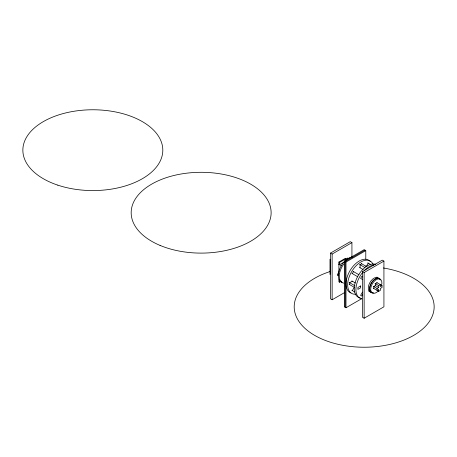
<?xml version="1.0" encoding="UTF-8"?>
<svg xmlns="http://www.w3.org/2000/svg" width="457" height="457" viewBox="0 0 457 457"><rect width="100%" height="100%" fill="white"/><g stroke="black" fill="none" stroke-linecap="round" stroke-linejoin="round"><path stroke-width="0.69" d="M345.943 260.741L345.989 260.244M352.358 273.634L353.524 271.618M352.358 290.606L354.226 287.373M366.354 266.362L368.222 263.135M362.47 292.137L360.607 295.371L361.773 296.039L362.704 294.422M344.132 292.834L332.136 299.763L330.485 298.809L330.485 253.098L350.279 241.673L351.93 242.621L351.93 257.394M330.485 253.098L332.136 254.052L351.93 242.621M338.9 271.949L338.9 262.044L345.166 258.428L345.823 258.805L345.823 260.519M338.9 262.044L339.557 262.427L345.823 258.805M361.584 298.758L345.989 307.761L344.344 306.807L344.344 261.096L364.138 249.671L365.783 250.625L365.783 259.062M344.115 262.078L339.557 264.712L339.557 262.427M364.96 250.145L345.166 261.575L345.166 307.287M344.344 261.096L345.989 262.05L365.783 250.625M361.698 263.78L360.047 264.729L360.047 267.779M338.9 279.564L338.9 281.855L339.557 282.232L341.27 281.244M362.487 271.572L382.281 260.147L383.926 261.096L383.926 306.807L364.138 318.238L362.487 317.284L362.487 271.572L364.138 272.526L383.926 261.096M352.296 281.204L349.656 282.729L349.656 284.637M377.116 282.757L375.465 283.711L375.465 285.631L373.803 286.596L373.803 288.498M375.026 283.454L378.716 285.585L380.361 284.631L380.361 286.556L382.029 285.596L382.029 287.499L380.361 288.458L380.361 290.384L378.716 291.332L373.363 288.247M373.363 286.339L377.048 288.47L378.716 287.504L378.716 285.585M367.736 262.855L370.65 264.534M365.868 266.083L367.034 266.757M361.213 263.5L366.451 266.522M359.562 264.449L364.8 267.476M359.562 267.499L363.052 269.516M376.677 282.506L382.029 285.596M353.038 271.338L358.979 274.766M362.704 276.919L361.773 276.376L360.607 278.399L362.47 279.478M338.5 264.1L341.539 265.854M375.026 285.379L378.716 287.504M351.873 273.355L357.814 276.788M351.81 280.924L355.3 282.94M349.171 282.449L354.992 285.808M349.171 284.351L354.409 287.379M351.873 290.326L354.786 292.006M378.716 291.332L378.716 289.412L377.048 290.372L377.048 288.47M364.138 272.526L364.138 318.238M345.989 262.05L345.989 307.761M339.557 279.947L339.557 282.232M332.136 254.052L332.136 299.763M329.994 259.188L329.994 274.423M345.989 260.233A1.634 0.943 -60 0 1 346.932 258.382A1.634 0.943 -60 0 1 348.217 258.456M338.414 275.605A1.634 0.943 -60 0 1 337.592 274.611A1.634 0.943 -60 0 1 338.734 272.806M360.247 297.935A18.663 10.774 -60 0 1 356.808 278.187A18.663 10.774 -60 0 1 375.785 264.386M350.907 292.886A18.663 10.774 -60 0 1 350.382 270.041A18.663 10.774 -60 0 1 370.267 261.541M373.238 292.748A7.929 4.581 -60 0 1 370.958 283.951A7.929 4.581 -60 0 1 379.996 279.284M341.962 282.363A13.996 8.083 -60 0 1 339.66 269.047A13.996 8.083 -60 0 1 351.844 257.16M383.354 267.973A69.978 40.405 0 0 1 424.199 327.595A69.978 40.405 0 0 1 313.873 334.918A69.978 40.405 0 0 1 330.211 271.504M343.773 283.151A13.996 8.083 -60 0 1 343.773 264.02M378.356 290.938A7.929 4.581 -60 0 1 370.73 290.132A7.929 4.581 -60 0 1 376.996 279.278A7.929 4.581 -60 0 1 381.504 285.482M361.898 298.889A18.663 10.774 -60 0 1 362.664 272.406M364.263 270.607A18.663 10.774 -60 0 1 373.975 264.997M356.014 294.177A18.663 10.774 -60 0 1 351.542 271.818A18.663 10.774 -60 0 1 373.141 264.512M373.18 292.943A8.14 4.701 -60 0 1 371.233 283.186A8.14 4.701 -60 0 1 380.652 279.998M376.854 277.079A8.14 4.701 -60 0 1 377.493 277.845M369.233 291.235A8.14 4.701 -60 0 1 368.753 291.109M371.387 292.234A8.14 4.701 -60 0 1 369.759 282.814A8.14 4.701 -60 0 1 378.847 278.387M338.414 275.839A1.634 0.943 -60 0 1 338.911 273.326M346.503 260.267A1.634 0.943 -60 0 1 347.297 258.776A1.634 0.943 -60 0 1 348.457 258.439M360.544 285.968L357.905 287.493L357.905 289.395L360.544 287.87L360.544 285.968M57.839 185.159A69.978 40.405 0 0 0 162.806 150.17A69.978 40.405 0 0 0 57.839 115.181A69.978 40.405 0 0 0 57.839 185.159M160.081 245.42A69.978 40.405 0 0 0 270.75 216.881A69.978 40.405 0 0 0 172.597 175.819A69.978 40.405 0 0 0 160.081 245.42"/></g></svg>
